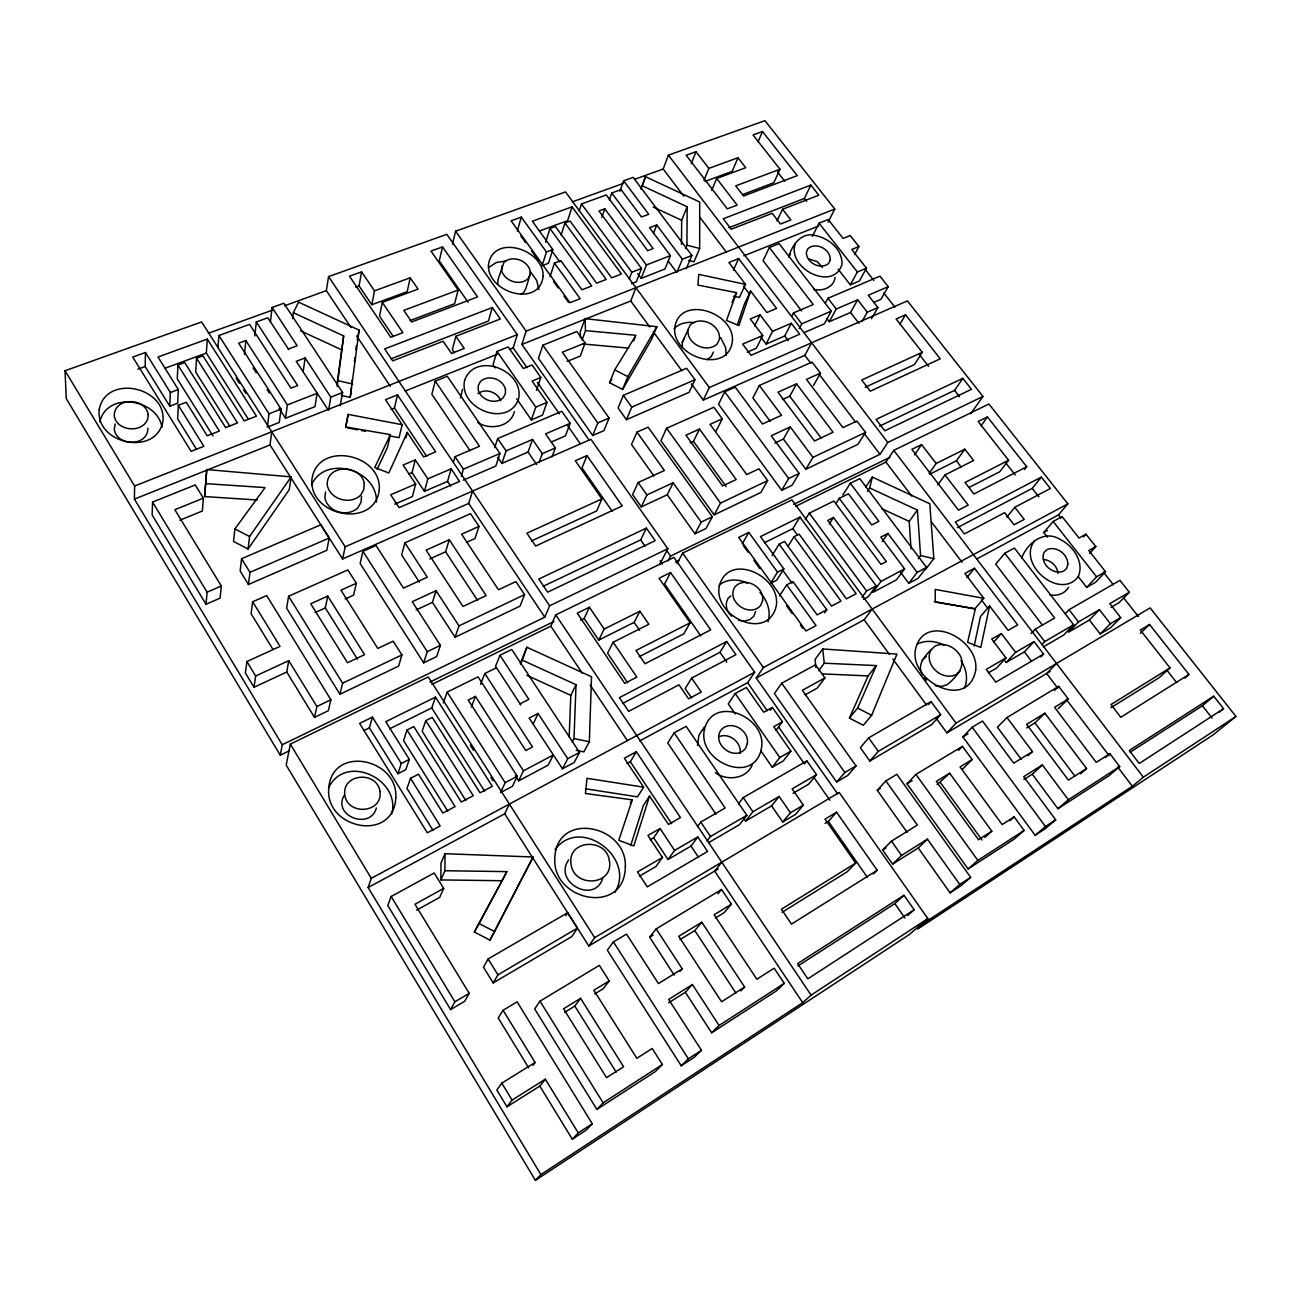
<?xml version="1.0" encoding="UTF-8"?>
<svg xmlns="http://www.w3.org/2000/svg" width="1301" height="1301" viewBox="0 0 1301 1301"><rect width="100%" height="100%" fill="white"/><g stroke="black" fill="none" stroke-linecap="round" stroke-linejoin="round"><path stroke-width="1.5" d="M688.603 260.411L694.002 261.777L699.678 248.442L699.694 202.013L645.507 176.692L642.157 185.734L687.156 206.745L686.944 245.222L685.562 248.572M444.909 870.743L445.007 853.7L533.101 857.001L490.022 940.135L474.361 932.053L506.886 871.621L444.909 870.743L440.876 879.931L502.137 880.728L506.886 871.621M440.876 879.931L440.99 863.051L445.007 853.7M681.496 244.49L681.675 220.308L687.156 206.745M289.391 750.758L280.268 755.214L282.236 744.757L134.41 499.096L134.605 486.021L65.05 370.736L201.622 321.949L345.172 546.794L342.586 558.991L468.702 503.422L472.588 491.079M145.159 366.524L145.452 352.506L132.751 357.076L191.101 451.301L203.85 446.308L178.318 405.294L186.271 402.269L207.217 435.786L219.381 431.054L177.928 364.996L184.661 362.524L225.626 427.59L237.53 422.955L196.549 358.165L202.94 355.807L244.23 420.922L256.427 416.174L207.314 339.106L157.99 356.994L178.318 389.536L177.652 403.229L169.781 406.188L145.159 366.524L137.971 369.142M520.953 294.254L523.653 292.546L525.799 288.627L529.979 275.031L530.092 270.478C527.035 260.119 512.464 255.045 504.04 262.184L497.941 279.813L497.763 284.35M152.559 502.072L152.152 514.985L206.03 604.282L220.097 598.135L221.316 586.035L174.871 509.732L203.363 498.137L195.231 484.931L152.559 502.072L207.087 592.199L206.03 604.282M697.515 745.457L698.913 735.26L704.41 726.934M576.278 750.352L583.873 751.88L589.353 741.716L591.532 676.78L526.84 647.231L520.254 663.803M501.828 266.087L501.666 270.641C504.674 281.097 519.392 286.204 527.816 278.951L529.979 275.031M572.212 741.993L573.985 738.594L576.05 684.7L522.303 660.176L526.84 647.231M569.155 736.935L570.814 695.368L576.05 684.7M169.781 406.188L170.366 392.512L145.452 352.506M726.251 355.352L725.551 347.367L720.705 337.675M177.928 364.996L177.261 378.851L212.99 435.965M178.318 405.294L177.635 418.857L196.565 449.365M196.549 358.165L195.687 372.021L229.805 426.143M248.426 419.329L206.339 353.075L207.314 339.106M203.363 498.137L202.387 510.984L179.847 520.221M204.615 496.575L205.623 483.63L265.062 487.599L234.896 528.938L233.546 541.476L248.068 548.989L289.229 489.713L291.164 476.882L206.761 469.547L204.615 496.575L257.322 500.007M205.753 482.59L206.761 469.547M217.966 347.481L218.91 335.512L249.597 324.372L290.92 388.153L297.653 385.551L256.313 321.949L267.811 317.769L288.757 349.562M361.548 496.218L361.011 502.349L357.889 507.764C347.643 517.717 327.803 512.139 324.908 497.974L325.494 491.892M244.458 354.409L245.856 340.537L238.652 343.188L281.065 409.099L279.26 422.435L267.356 427.118L269.014 413.799L218.91 335.512M254.817 335.902L256.313 321.949M391.764 813.922C400.968 779.348 346.277 753.246 329.039 786.959M460.456 397.878L462.505 389.406M241.579 558.714L240.148 571.009L248.442 584.491L326.795 550.323L329.202 538.045L320.794 524.823L241.579 558.714L249.971 572.326L248.442 584.491M270.445 321.51L272.088 307.491L283.846 303.247L342.602 392.512L340.163 405.814M341.187 395.358L350.229 397.456L351.4 387.503M351.872 383.535L352.343 379.55M354.457 361.662L354.913 357.694M355.856 349.741L356.328 345.773M350.229 397.456L359.125 330.096L298.547 302.141L293.343 312.728L292.546 318.696M248.068 548.989L249.581 536.532L291.164 476.882M336.959 384.429L343.659 335.918L293.343 312.728M337.122 386.446L343.659 335.918M342.586 558.991L270.023 444.958L271.746 431.769M286.757 672.015L254.004 687.27L255.646 676L288.773 660.664L286.757 672.015L314.484 717.388L328.356 710.704L330.893 699.759L266.672 595.582L252.67 601.761L251.093 613.682L272.917 649.378M252.67 601.761L280.04 646.386L246.914 661.542L245.369 672.975L254.004 687.27M287.375 404.904L317.119 393.309L314.956 406.676L285.504 418.255L287.375 404.904L245.856 340.537M303.133 371.566L305.15 357.954L296.238 361.32L328.502 410.433L330.828 397.13L305.15 357.954M147.859 428.224C147.94 446.894 116.748 446.715 114.277 429.297L115.138 423.996M351.042 327.576L326.356 290.66L328.568 276.593L446.828 234.326L517.326 334.617L513.196 347.904L509.472 349.384M288.611 596.248L286.627 608.136L339.935 694.262L398.61 666.128L401.911 654.923L393.178 641.198L377.81 648.435L340.976 590.166L356.344 583.255L347.855 569.919L288.611 596.248L342.602 683.188L339.935 694.262M371.81 304.743L359.06 285.895L361.597 271.876L349.481 276.219L390.772 337.301L402.903 332.682L382.299 302.352L418.028 289.115L410.222 277.78L374.493 290.855L371.81 304.743L407.197 291.652L410.222 277.78M357.287 339.87L359.125 330.096M345.659 427.557L348.18 414.417L402.155 424.711L399.065 437.673L389.178 435.802M594.671 937.647L428.257 676.959L290.334 744.123L286.187 765.086L535.394 1180.332L909.236 934.606L927.841 918.571L839.21 792.488L594.671 937.647L588.816 945.99L504.707 813.792L509.39 804.067M382.299 302.352L379.534 316.143L393.113 336.211M348.18 414.417L345.643 426.923L390.381 434.648L387.405 447.577L377.062 469.352M357.401 659.135L325.315 607.941L327.738 596.118L310.695 603.778L347.497 662.729L364.556 654.679L327.738 596.118M983.816 598.33L964.935 573.448L974.498 568.261L1017.658 624.919L1008.129 630.367L989.606 605.957L980.791 647.491L967.619 642.336L975.36 608.705L935.256 602.119L935.224 589.402L983.816 598.33L974.791 608.949L934.362 601.582M974.173 645.979L980.499 616.528L989.606 605.957M314.484 717.388L316.875 706.492L288.773 660.664M426.663 456.309L394.463 408.042L397.488 394.87L385.47 399.667L402.155 424.711M466.392 542.371L475.011 538.484L479.012 526.401L470.523 513.684L404.904 542.81L427.297 577.205L403.473 588.101L376.038 545.526L362.914 551.315L360.117 563.447L423.671 662.843L436.664 656.582L440.389 645.361L412.238 601.696L436.063 590.687L458.977 625.879L455.074 637.23L432.452 602.363L436.063 590.687M356.344 583.255L353.612 595.142L345.155 598.964M99.803 421.703C107.17 391.097 157.047 398.513 162.007 427.167M410.091 320.566L454.618 303.702L458.131 290.009L430.989 251.077L442.551 246.914L439.25 260.883L468.116 302.271M767.98 621.732C771.33 611.437 767.135 600.021 759.947 592.362M867.491 491.29L869.686 487.973L872.32 477.109L929.776 503.731L933.842 558.617L925.369 569.594M452.455 244.149L455.61 231.188L565.512 191.93L709.321 387.535L703.288 400.074L691.384 383.828M405.928 437.933L407.278 432.404L423.654 456.976L435.672 451.919L397.488 394.87M835.079 277.292C834.039 287.375 822.476 291.603 813.662 289.375M463.254 480.134L495.827 466.034L499.958 453.48L447.284 376.282L435.233 381.095L431.851 394.268L469.986 450.634M424.435 491.355L427.85 478.833L451.154 468.864L447.511 481.419L424.435 491.355L412.027 472.605L415.279 459.904L403.115 465.026L415.686 484.037L412.384 496.559L394.723 504.17M455.838 336.309L464.229 348.457L451.512 353.465L443.137 341.252L392.723 360.849L384.689 348.912L492.315 307.54L500.348 319.005L455.838 336.309L452.309 349.725L454.374 352.734M404.904 542.81L401.667 554.909L419.361 582.181M795.204 243.986C786.894 268.461 833.486 292.172 841.991 264.379C842.528 249.727 829.274 238.571 815.938 235.66C801.562 231.334 792.016 244.913 788.731 257.11L790.504 254.037M369.386 727.828L372.428 717.111L359.596 723.405L427.33 832.77L440.161 825.94L410.514 778.307L418.548 774.176L442.844 813.076L455.09 806.587L407.018 730.007L413.816 726.609L461.286 802.034L473.271 795.692L425.785 720.624L432.225 717.404L480.053 792.829L492.315 786.341L435.477 697.141L385.763 721.681L409.311 759.394L405.814 769.688L397.878 773.737L369.386 727.828L363.955 730.511M492.315 307.54L488.444 321.038L391.194 358.783M517.294 231.058L521.311 217.137L511.098 220.812L569.968 302.71L580.181 298.71L554.47 263.078L560.861 260.655L581.937 289.798L591.711 285.992L549.965 228.504L555.397 226.504L596.606 283.163L606.168 279.439L564.959 222.991L570.114 221.105L611.616 277.845L621.423 274.023L572.082 206.826L532.337 221.235L552.844 249.581L548.485 263.257L542.159 265.648L546.453 251.971L552.844 249.581M453.431 462.083L455.008 456.684L479.5 446.276L435.233 381.095M536.419 390.43L540.842 377.453L532.06 364.947L523.311 368.508L508.219 346.944L496.998 351.416L493.03 364.638L495.291 367.89M461.253 476.329L463.416 469.173L499.958 453.48M429.704 558.958L445.592 551.787L449.284 539.736L486.151 595.565L462.961 606.477L426.11 550.144L449.284 539.736M545.672 242.311L549.965 228.504M630.692 845.601L643.312 805.644L649.541 796.049L668.47 824.46L680.439 817.613L636.352 751.734L624.35 758.239L643.621 787.17L637.49 796.862L585.531 788.78M649.541 796.049L633.815 845.943L618.804 840.283L632.27 799.855L585.434 793.48L587.044 778.307L643.621 787.17M589.272 440.323L521.896 344.423L526.124 331.137L834.787 209.022L764.923 120.668L668.389 155.161L663.185 169.016L634.823 179.262M935.094 685.627L941.55 686.44L947.177 684.7C956.398 677.122 967.928 664.827 958.349 652.939C952.999 646.158 943.241 642.141 935.045 646.093C927.369 653.2 915.725 663.494 922.458 674.796M423.671 662.843L427.248 651.655L440.389 645.361M561.089 235.074L564.959 222.991M572.082 206.826L567.626 220.682L539.476 230.993M494.754 447.609L497.665 438.551L561.804 411.311L570.196 423.297L565.415 435.916L551.478 441.95M550.079 276.69L554.47 263.078M407.018 730.007L403.586 740.562L447.788 811.206M579.221 210.876L581.498 203.948L606.299 194.955L647.719 250.67L653.151 248.572L611.73 192.987L621.049 189.604L641.507 216.991L648.727 214.291L623.618 180.806L633.164 177.375L691.888 255.468L686.278 268.787M397.878 773.737L401.293 763.476L409.311 759.394M497.73 457.318L501.893 463.416L506.073 450.845L532.516 439.478L542.289 453.642L539.037 462.538M930.931 649.882C923.303 664.388 942.054 681.61 956.186 674.568L960.268 670.698M542.842 345.204L538.435 358.36L592.736 435.51L603.94 430.615L609.096 418.044L562.341 352.197L585.092 342.96L576.896 331.511L542.842 345.204L597.793 422.939L592.736 435.51M737.309 324.99L744.416 304.06L750.612 291.066L766.891 312.516L776.583 308.435L738.643 258.606L728.918 262.493L745.522 284.366L739.391 297.409L733.601 296.189M750.612 291.066L738.952 325.478L726.495 320.485L736.512 292.66L697.873 285.082L698.783 274.397L745.522 284.366M535.394 1180.332L540.891 1174.592L368.134 887.51L371.289 878.305L754.661 672.21L673.918 557.365L555.738 614.901L550.827 626.171L431.851 684.424M425.785 720.624L422.142 731.227L465.807 800.489M389.601 728.869L431.753 707.939L435.477 697.141M516.692 398.773L531.345 419.898L535.768 407.099L546.989 402.383L532.076 381.063L540.842 377.453M601.81 217.413L604.786 208.811L646.418 264.981L641.182 278.365L637.653 273.584M609.34 199.899L611.73 192.987M410.514 778.307L406.985 788.422L433.119 830.51M501.893 463.416L528.076 452.065L532.516 439.478M619.975 191.198L623.618 180.806M546.989 402.383L542.468 415.182L531.345 419.898M443.332 702.93L447.17 692.099L478.036 676.862L525.783 750.514L532.532 746.985L484.785 673.511L496.331 667.82M514.383 411.555C510.594 427.248 489.631 430.436 477.581 422.402M582.084 340.033L585.499 330.633L635.913 335.3L614.722 369.874L609.6 382.722L622.577 389.438L651.411 339.724L656.842 326.714L585.027 318.631L580.262 331.853L580.49 337.821M640.905 189.182L645.507 176.692M585.092 342.96L580.295 356.035L567.138 361.434M552.014 456.862L555.348 447.951L545.574 433.867L570.196 423.297M391.178 896.487L387.779 905.48L450.601 1009.609L464.75 1001.25L469.206 993.346L414.986 904.244L443.69 888.388L434.209 872.987L391.178 896.487L454.878 1001.77L450.601 1009.609M629.245 278.934L631.814 272.234L641.507 268.461L598.98 210.941L604.786 208.811M653.444 233.448L656.729 224.975L682.375 259.192L676.845 272.511L668.389 261.192M471.271 707.142L475.434 696.409L523.441 770.826L518.644 780.828L515.407 775.819M641.507 268.461L636.303 281.829L631.505 283.716M480.541 684.44L484.785 673.511M521.896 344.423L630.741 300.986L635.913 287.7M691.238 163.763L696.002 151.697L708.866 168.382L703.971 180.367M755.621 611.568L753.734 616.332L749.815 619.634L744.562 621.097L738.708 620.333M562.471 768.777L567.74 758.711L538.094 713.468L529.149 718.071L562.471 768.777L574.148 762.516L579.53 752.433L511.765 649.475L499.958 655.265L495.567 666.307L520.807 704.963M479.012 526.401L461.611 534.207L498.462 589.76L515.879 581.58L524.596 594.638L520.042 606.12L455.074 637.23M586.995 455.578L575.318 460.749L601.891 498.901L526.921 533.199L535.622 546.046L622.252 505.959L586.995 455.578L582.002 467.953L612.186 511.244M633.668 340.878L635.164 337.154M656.729 224.975L649.524 227.691L670.405 255.63L664.974 268.998L641.182 278.365M1021.513 558.389C1027.205 542.94 1044.508 529.165 1060.591 539.671C1073.471 546.176 1084.497 562.276 1078.22 576.733C1059.681 600.851 1016.357 563.707 1034.767 540.565M622.577 389.438L627.83 376.656L656.842 326.714M623.342 395.325L618.105 408.01L626.415 419.67L689.107 392.333L694.994 379.713L686.603 368.264L623.342 395.325L631.766 407.083L626.415 419.67M818.736 670.649L824.249 663.201L876.305 665.592L868.076 675.918L849.439 718.103L863.311 725.275L871.621 715.339L896.974 654.078L822.736 648.955L815.06 659.493L815.906 667.576M711.68 190.401L716.64 178.481L745.733 167.699L737.976 157.73L708.866 168.382M602.656 878.419C594.378 904.764 552.73 881.85 568.667 859.912M520.758 663.835L522.303 660.176M737.976 157.73L732.17 171.39L705.093 181.408M282.236 744.757L544.794 617.178L549.64 605.827L667.836 548.713L590.93 439.315L345.172 546.794M964.22 688.44C968.611 679.496 966.204 668.551 960.967 660.485M601.891 498.901L596.687 510.935L531.475 540.972M758.06 141.825L762.516 131.531L797.269 175.619L743.57 195.996L735.732 185.848L779.998 169.244L753.051 134.946L762.516 131.531M694.978 533.784L701.206 522.108L673.137 482.769L667.267 494.77L694.978 533.784L705.988 528.482L712.314 516.773L648.109 427.183L636.986 432.095L631.538 444.519L653.915 475.987M849.439 718.103L857.603 708.069L876.305 665.592M682.391 347.562L682.293 342.374L690.197 324.941C700.54 315.118 721.128 324.941 719.388 339.301L717.258 343.871C706.947 353.921 686.212 343.773 688.018 329.446M311.459 485.11C324.86 454.065 378.006 469.645 376.396 502.153M443.69 888.388L439.657 897.397L416.596 910.18M407.278 432.404L388.82 472.995L374.737 467.514L390.381 434.648M733.374 270.153L738.643 258.606M779.998 169.244L773.819 182.742L742.692 194.548M636.986 432.095L664.388 470.507L638.14 482.525L632.611 494.591L641.263 506.886L667.267 494.77M666.616 428.257L660.892 440.632L714.135 514.871L760.874 492.461L767.639 480.638L758.971 468.799L746.725 474.572L710.053 424.305L722.299 418.792L713.842 407.262L666.616 428.257L720.51 503.097L714.135 514.871M517.245 776.258L505.162 782.682L500.543 792.602L512.513 786.243L517.245 776.258L468.197 700.019L475.434 696.409M533.215 723.958L538.094 713.468M713.371 352.099L711.24 356.653L707.012 359.694M584.133 618.512L589.386 607.242L604.201 629.034L598.753 640.108L584.133 618.512L580.701 620.187M731.959 302.417L736.512 292.66M641.263 506.886L646.906 494.917L673.137 482.769M777.039 220.942L782.535 209.282L818.817 195.183L810.848 185.084L723.258 218.763L731.26 229.22L772.192 213.299L780.519 224.016L790.862 219.95L782.535 209.282M804.213 332.552L824.362 323.819L831.29 311.134L779.12 243.612L769.346 247.515L763.085 260.688L801.644 310.988M752.238 764.825C746.595 779.12 726.836 781.218 715.404 772.729M682.293 342.374L684.456 337.886M728.788 227.773L804.392 198.451L810.848 185.084M543.151 586.312L640.677 539.882L646.369 528.125L655.184 540.696L547.64 592.166L538.809 579.043L646.369 528.125M690.099 442.877L693.466 441.348L699.499 429.054L736.187 479.532L722.64 485.923L685.92 435.152L699.499 429.054M754.531 326.079L760.077 314.842L772.55 331.316L766.078 344.049L760.467 336.601M813.467 385.503L820.459 373.127L812.052 362.068L759.329 385.47L781.559 415.279L762.516 423.996L735.228 387.145L724.706 391.78L718.526 404.269L781.706 490.282L792.098 485.273L799.139 473.45L771.217 435.754L790.26 426.939L812.962 457.383L805.839 469.271L783.413 439.071L790.26 426.939M376.363 807.937C370.411 830.428 332.568 816.215 343.984 795.675M812.426 236.31L819.045 223.154L828.2 219.511L843.113 238.441L850.236 235.546L858.904 246.523L854.529 254.622M760.077 314.842L750.27 318.973L762.76 335.512L756.353 348.229L747.278 352.148M716.087 431.119L722.299 418.792M604.201 629.034L639.897 611.242L648.841 624.252L613.161 642.239L607.6 653.2L627.635 682.797M828.07 222.211L834.787 209.022M659.688 564.553L667.836 548.713M490.022 940.135L533.101 857.001M791.789 316.11L793.447 312.923L813.239 304.515L769.346 247.515M598.753 640.108L634.107 622.382L639.897 611.242M766.078 344.049L784.714 336L791.333 323.282L799.692 334.243L751.019 355.303L742.643 344.114L762.76 335.512M668.047 560.91L670.584 556.064L880.013 454.293L887.77 442.47L982.971 396.463L907.415 300.889L709.321 387.535M759.329 385.47L752.856 397.911L770.192 421.264M614.788 892.535C636.514 858.042 580.148 815.467 555.055 849.602M799.253 328.568L801.774 323.819L831.29 311.134M670.584 572.57L659.038 578.229L690.132 622.821L635.961 650.484L645.02 663.754L710.688 629.863L670.584 572.57L664.551 583.954L700.767 635.864M677.105 563.609L682.683 553.104L791.935 499.909L956.04 723.128L946.9 732.87L936.102 718.119M825.354 303.052L827.94 298.271L879.964 276.17L888.241 286.659L880.891 299.344L873.687 302.466M474.361 932.053L502.137 880.728M703.288 400.074L804.799 355.352L811.645 342.781M826.932 318.647L829.274 321.705L836.25 309.004L857.668 299.799L867.312 312.175L861.88 321.623M838.104 269.177L850.317 284.821L857.375 271.99L866.499 268.169L851.781 249.467L858.904 246.523M782.373 399.553L789.756 396.22L796.57 383.844L833.063 432.257L814.491 440.99L777.965 392.203L796.57 383.844M866.499 268.169L859.376 281L850.317 284.821M829.274 321.705L850.529 312.5L857.668 299.799M488.135 958.951L483.5 967.196L493.16 982.922L571.773 936.606L577.416 928.15L567.626 912.765L488.135 958.951L497.941 974.839L493.16 982.922M690.132 622.821L683.822 633.798L639.1 656.745M871.507 318.599L877.899 307.556L868.255 295.246L888.241 286.659M742.139 543.948L748.839 532.434L777.526 572.18L770.468 583.368L776.762 580.148L783.869 568.944L760.483 536.614L799.92 517.131L856.156 593.711L846.447 598.85L799.123 534.158L794.017 536.711L787.902 546.485M781.706 490.282L788.666 478.475L799.139 473.45M626.952 763.589L630.351 761.736L636.352 751.734M899.902 324.177L905.577 314.793L940.249 358.816L870.304 391.178L861.717 380.006L922.263 352.311L896.096 318.989L905.577 314.793M609.6 382.722L611.698 379.29M691.628 678.097L701.255 692.067L688.603 698.832L678.959 684.798L628.659 711.371L619.406 697.629L726.69 641.539L735.911 654.679L691.628 678.097L685.188 688.636L691.53 697.856M772.127 555.527L779.136 544.143L784.519 541.46L831.55 606.103L841.015 601.078L794.017 536.711M764.337 542.793L792.781 528.661L799.92 517.131M622.529 703.467L719.973 652.305L726.69 641.539M805.173 519.766L809.303 513.163L833.876 501.031L881.005 564.423L886.371 561.609L839.259 498.364L848.463 493.827L871.735 524.953L878.858 521.327L850.35 483.273L859.782 478.654L926.523 567.399L918.099 578.343L908.781 583.32L900.39 572.066M708.687 842.641L739.553 824.59L746.839 815.304L686.131 726.332L674.129 732.853L667.755 742.969L715.875 814.084M630.253 803.042L632.27 799.855M820.459 373.127L806.457 379.404L842.934 427.606L856.887 421.036L865.507 432.371L857.977 444.291L805.839 469.271M572.294 1139.188L578.262 1132.911L545.33 1079.196L539.834 1086.091L572.294 1139.188L586.182 1130.13L592.297 1123.771L517.131 1001.835L503.08 1010.259L498.185 1017.951L528.694 1067.861M922.263 352.311L914.457 364.573L865.279 387.226M565.805 915.644L567.626 912.765M836.055 503.324L839.259 498.364M842.82 494.933L850.35 483.273M779.51 595.939L786.682 584.865L793.025 581.612L817.109 614.885L826.769 609.762L779.136 544.143M829.257 524.043L833.518 517.505L880.923 581.466L872.857 592.394L896.373 579.888L904.602 568.911L880.842 537.118L887.965 533.459L917.156 572.407L908.781 583.32M865.702 487.094L872.32 477.109M795.724 506.268L885.948 462.099L893.771 450.341L988.939 404.009L1067.861 503.845L1058.412 514.936L976.986 558.877M776.063 730.398L782.438 721.795L772.355 707.435L763.671 712.232L746.351 687.481L735.195 693.514L728.284 703.857L735.228 713.859M639.653 740.952L747.603 682.683L754.661 672.21M837.551 793.756L756.255 678.016L763.394 667.527L1067.861 503.845M879.492 426.159L954.609 390.381L962.821 378.347L971.473 389.308L884.794 430.794L876.093 419.41L962.821 378.347M539.996 1001.168L534.678 1008.909L596.899 1109.428L655.525 1071.455L662.372 1064.494L652.191 1048.476L636.84 1058.298L593.858 990.272L609.226 980.905L599.338 965.358L539.996 1001.168L603.111 1102.841L596.899 1109.428M914.554 454.878L921.596 444.6L936.151 463.498L929.093 473.45M653.671 837.811L660.062 828.526L674.601 850.415L668.015 859.489L653.671 837.811L650.24 839.779M824.606 612.852L826.769 609.762M970.725 413.734L982.971 396.463M882.257 541.492L887.965 533.459M781.738 683.22L774.388 693.563L836.641 781.999L847.732 775.461L856.009 765.915L802.359 690.327L824.899 677.886L815.516 664.778L781.738 683.22L844.837 772.485L836.641 781.999M660.062 828.526L647.931 835.453L662.469 857.457L655.997 866.482L639.539 876.077M503.08 1010.259L535.085 1062.478L501.828 1083.148L496.852 1090.043L506.951 1106.793L539.834 1086.091M770.273 710.346L772.355 707.435M911.042 548.924L909.204 521.408L917.4 510.073L869.686 487.973M937.81 484.801L944.965 474.946L973.62 460.489L964.838 449.203L936.151 463.498M981.052 425.752L987.459 416.922L1026.717 466.734L1024.472 469.58M929.711 474.215L956.398 460.83L964.838 449.203M1068.446 587.336C1064.885 593.906 1056.77 596.183 1049.761 594.964M862.075 597.192L866.612 590.963L876.191 585.889L827.761 520.384L833.518 517.505M697.369 826.704L700.784 822.069L725.161 808.002L674.129 732.853M715.517 917.937L724.088 912.7L731.406 904.211L721.567 889.477L656.192 928.865L682.212 968.838L658.452 983.589L626.529 934.069L613.405 941.924L607.339 950.202L681.236 1065.795L694.197 1057.355L701.467 1050.297L668.665 999.412L692.408 984.515L719.079 1025.481L711.647 1032.783L685.367 992.273L692.408 984.515M876.191 585.889L868.174 596.801L863.425 599.322M668.015 859.489L691.01 846.089L697.824 836.917L707.565 851.472L647.296 886.875L637.523 871.946L662.469 857.457M564.683 1012.292L574.814 1006.096L580.604 998.355L623.602 1066.755L606.542 1077.667L563.528 1008.779L580.604 998.355M756.255 678.016L864.124 619.796L872.174 609.047M532.955 1065.324L535.085 1062.478M824.899 677.886L817.126 688.196L805.108 694.864M918.197 558.731L920.571 555.576L917.4 510.073M707.028 841.08L710.492 836.494L746.839 815.304M506.951 1106.793L512.057 1100.093L545.33 1079.196M738.415 803.888L743.213 797.594L806.864 760.89L816.524 774.664L808.62 784.21L793.073 793.301M760.678 750.579L772.257 767.265L779.754 757.524L790.894 751.165L773.753 726.657L782.438 721.795M987.459 416.922L978.141 421.491L1008.6 460.261L999.77 471.726L969.131 487.436M609.226 980.905L603.127 988.793L594.687 993.948M790.894 751.165L783.283 760.939L772.257 767.265M674.243 975.116L649.654 937.208L656.192 928.865M743.44 817.955L745.571 821.077L752.905 811.759L779.169 796.456L790.439 812.767L782.698 822.004L771.591 805.856L779.169 796.456M721.795 862.189L714.672 871.085L802.717 1002.664L540.891 1174.592M804.652 763.654L806.864 760.89M1006.876 517.066L1014.78 507.309L1050.379 488.477L1041.369 477.077L955.276 522.075L964.35 533.947L1004.616 512.675L1014.048 524.823L1024.196 519.392L1014.78 507.309M957.406 527.653L1032.213 488.379L1041.369 477.077M966.903 577.563L974.498 568.261M717.973 893.803L721.567 889.477M1043.467 646.873L1063.746 635.002L1073.65 624.724L1014.39 548.046L1004.795 553.267L995.704 564.162L1042.475 625.163M680.098 939.55L694.799 930.589L701.824 922.23L744.627 987.052L740.806 990.874M816.524 774.664L792.13 788.894L803.384 805.108L795.529 814.41L782.698 822.004M1047.435 537.167L1043.76 532.467L1053.159 521.457L1062.12 516.611L1079.017 538.061L1085.993 534.191L1095.816 546.631L1089.669 553.364M868.661 737.878L860.319 747.652L869.849 761.004L931.711 724.559L940.688 714.721L931.077 701.629L868.661 737.878L878.321 751.376L869.849 761.004M679.919 971.489L682.212 968.838M928.556 704.459L931.077 701.629M825.094 823.354L828.379 821.386L836.576 812.198L877.216 870.255L873.459 873.947M1083.57 536.906L1085.993 534.191M993.427 642.418L1001.396 633.554L1015.609 652.321L1006.128 662.502L1003.787 659.412M907.171 832.396L877.248 790.276L885.867 780.893L896.844 774.323L970.66 877.329L960.935 885.77L950.104 892.828L918.246 847.976L927.434 839.161L959.748 884.436L950.104 892.828M1001.396 633.554L991.752 639.051L1005.982 657.916L996.582 668.08L988.402 672.828M1031.14 633.62L1035.238 629.196L1054.656 618.008L1004.795 553.267M1006.128 662.502L1024.424 651.85L1034.035 641.621L1043.565 654.11L1040.784 656.989M1078.074 576.392L1086.66 587.369L1096.597 576.815L1105.525 571.724L1088.839 550.534L1095.816 546.631M1065.373 613.6L1069.048 609.714L1119.95 580.36L1129.333 592.264L1119.071 602.656L1110.989 607.388M1105.525 571.724L1095.523 582.311L1086.66 587.369M972.123 759.556L960.073 766.923L1002.144 824.574L1014.162 816.898L1024.115 830.477L1013.999 839.243L968.09 868.97L907.008 783.804L915.92 774.404L962.431 746.351L972.123 759.556L962.724 768.989M1041.955 644.515L1044.719 641.604L1073.65 624.724M1042.377 764.939L1032.295 774.209L1057.941 808.734L1068.349 799.773L1042.377 764.939L1023.692 776.648L1055.696 819.858L1045.321 828.656L1035.141 835.291L962.87 736.903L972.172 727.21L982.499 721.03L1013.723 763.183L1032.425 751.588L1006.99 717.518L1058.689 686.359L1068.284 698.979L1058.185 708.72M1099.443 609.681L1078.496 621.911L1068.56 632.188L1089.376 620.024L1099.443 609.681L1110.403 623.732L1120.746 617.633L1109.802 603.648L1129.333 592.264M958.463 750.433L962.431 746.351M836.576 812.198L825.013 819.142L855.651 863.116L847.13 871.833L782.096 912.277M1056.526 663.477L1046.638 673.511L1057.664 688.001M937.143 784.633L949.681 773.249L991.801 831.193L984.808 837.486M1006.99 717.518L997.395 727.21L1021.285 759.377M918.246 847.976L892.6 864.124L882.647 849.992L891.478 841.129L917.368 825.045L885.867 780.893M1089.376 620.024L1100.191 633.961L1110.403 623.732M1120.746 617.633L1110.469 627.863L1100.191 633.961M1054.412 690.587L1058.689 686.359M681.236 1065.795L688.375 1058.819L701.467 1050.297M1026.717 727.926L1034.946 722.901L1044.882 713.224L1086.563 768.533L1080.578 773.786M892.6 864.124L901.56 855.408L927.434 839.161M1140.327 633.359L1149.564 624.48L1188.951 674.471L1184.804 678.114M674.129 328.633C679.252 323.168 687.383 321.64 694.571 322.632M731.406 904.211L714.086 914.749L756.857 979.23L774.144 968.188L784.275 983.361L776.209 991.02L711.647 1032.783M1028.164 755.621L1032.425 751.588M922.23 660.241L926.312 656.452M797.936 965.96L894.844 903.626L903.951 895.267L914.131 909.757L907.513 915.628M1149.564 624.48L1140.31 630.026L1170.038 667.885L1159.158 677.691L1110.843 707.744M802.717 1002.664L811.092 995.151L927.841 918.571M1009.885 820.703L1014.162 816.898M968.09 868.97L977.848 860.4L1024.115 830.477M1105.297 757.621L1109.867 753.653L1119.706 766.582L1108.924 775.738L1057.941 808.734M1035.141 835.291L1045.435 826.525L1055.696 819.858M488.948 267.323L496.331 262.509L506.089 260.948M1130.227 752.189L1202.4 705.76L1213.735 696.23L1223.574 708.687L1219.265 712.216M730.886 595.891L728.251 598.07C724.511 603.973 726.43 611.974 731.78 616.219M1235.95 716.461L1212.971 734.967L917.725 929.028L926.995 921.059L1132.325 786.227L1143.351 777.201L1235.95 716.461L1150.133 607.909L956.04 723.128M477.987 393.618C485.322 387.877 497.73 392.056 500.722 400.708M719.209 585.076C727.129 578.571 738.643 578.815 747.457 583.271M914.131 909.757L807.84 978.824L797.594 963.602L903.951 895.267M1223.574 708.687L1139.237 763.492L1129.284 750.482L1213.735 696.23M578.262 1132.911L592.297 1123.771M959.748 884.436L970.66 877.329M719.079 1025.481L784.275 983.361M1068.349 799.773L1119.706 766.582M603.111 1102.841L662.372 1064.494M744.627 987.052L721.567 1001.77L678.732 936.297L701.824 922.23M1086.563 768.533L1068.414 780.128L1026.635 724.348L1044.882 713.224M1109.867 753.653L1096.223 762.37L1054.574 707.321L1068.284 698.979M991.801 831.193L978.482 839.714L936.313 781.397L949.681 773.249M668.584 1002.827L685.367 992.273M1023.871 779.51L1032.295 774.209M877.216 870.255L791.48 924.1L781.413 909.22L855.651 863.116M1188.951 674.471L1120.763 717.29L1110.989 704.557L1170.038 667.885M882.647 849.992L886.062 847.862M649.654 937.208L653.069 935.159M907.008 783.804L912.147 780.698M962.87 736.903L967.993 733.829M877.248 790.276L880.354 788.406M588.816 945.99L718.152 869.019M946.9 732.87L1050.086 671.462M790.439 812.767L803.384 805.108M1043.565 654.11L995.785 682.163L986.223 669.397L1005.982 657.916M497.941 974.839L577.416 928.15M878.321 751.376L940.688 714.721M454.878 1001.77L469.206 993.346M844.837 772.485L856.009 765.915M745.571 821.077L771.591 805.856M674.601 850.415L697.824 836.917M1015.609 652.321L1034.035 641.621M1043.76 532.467L1047.321 530.532M368.134 887.51L504.707 813.792M567.74 758.711L579.53 752.433M917.156 572.407L926.523 567.399M518.644 780.828L548.176 765.134L553.267 755.019L523.441 770.826M880.923 581.466L904.602 568.911M1026.717 466.734L973.929 493.99L965.049 482.492L1008.6 460.261M777.526 572.18L783.869 568.944M519.912 703.922L528.856 699.369L499.958 655.265M748.839 532.434L738.692 537.411L805.953 630.969L816.069 625.586L786.682 584.865M429.867 682.114L553.917 621.504M675.577 562.065L679.203 560.292M793.675 504.365L889.965 457.301M589.386 607.242L577.27 613.178L624.74 683.383L636.84 677.105L613.161 642.239M921.596 444.6L911.855 449.365L958.495 510.155L968.204 505.113L944.965 474.946M316.875 706.492L330.893 699.759M701.206 522.108L712.314 516.773M342.602 683.188L401.911 654.923M720.51 503.097L767.639 480.638M458.977 625.879L524.596 594.638M812.962 457.383L865.507 432.371M416.125 609.958L432.452 602.363M774.827 443.072L783.413 439.071M315.2 612.511L325.315 607.941M542.289 453.642L555.348 447.951M867.312 312.175L877.899 307.556M249.971 572.326L329.202 538.045M631.766 407.083L694.994 379.713M207.087 592.199L221.316 586.035M597.793 422.939L609.096 418.044M415.686 484.037L390.69 494.738L399.114 507.618L459.578 481.435L451.154 468.864M772.55 331.316L791.333 323.282M408.579 474.068L412.027 472.605M917.107 644.19C925.629 639.702 936.037 641.019 944.396 645.231M391.064 409.408L394.463 408.042M134.41 499.096L270.023 444.958M405.261 390.983L498.299 353.839M743.814 255.842L818.703 225.951M134.605 486.021L517.326 334.617M330.828 397.13L342.602 392.512M682.375 259.192L691.888 255.468M646.418 264.981L670.405 255.63M269.014 413.799L281.065 409.099M288.237 349.075L297.148 345.741L272.088 307.491M458.131 290.009L403.814 310.386L411.701 321.949L477.581 296.937L442.551 246.914M170.366 392.512L178.318 389.536M165.064 368.199L206.339 353.075M355.628 287.147L359.06 285.895M208.339 333.284L273.047 309.914M284.48 305.784L326.356 290.66M572.473 201.785L623.488 183.343M696.002 151.697L686.147 155.242L727.292 208.859L737.147 205.103L716.64 178.481M719.388 736.561C729.65 732.496 741.7 742.66 740.188 753.458M822.476 673.885L868.076 675.918M582.718 343.968L628.659 348.131M1043.369 559.463C1050.557 559.918 1057.404 566.033 1057.973 573.334M808.506 258.834L817.548 261.794L822.395 267.648M347.627 427.931L357.531 429.802M361.483 430.566L365.435 431.314M573.985 738.594L589.353 741.716M920.571 555.576L933.842 558.617M338.146 380.705L352.766 384.104M686.944 245.222L699.678 248.442M526.84 675.317L570.814 695.368M300.694 330.909L341.252 349.595M881.964 508.805L909.204 521.408M653.151 207.005L681.675 220.308M857.603 708.069L871.621 715.339M234.896 528.938L249.581 536.532M478.849 923.434L494.705 931.63M614.722 369.874L627.83 376.656M923.954 677.74L926.41 680.179M530.418 271.665L536.679 280.431L538.874 289.538M865.214 269.405L873.865 280.431M883.769 293.001L894.925 307.166M1058.412 514.936L1060.9 518.107M1103.394 572.115L1113.396 584.816M1123.397 597.517L1138.391 616.576M804.392 198.451L806.636 201.313M1032.213 488.379L1038.881 496.868M954.609 390.381L959.487 396.61M1202.4 705.76L1212.093 718.103M819.045 223.154L857.375 271.99M1053.159 521.457L1096.597 576.815M777.429 171.846L784.796 181.229M1005.201 462.18L1015.203 474.946M918.815 353.839L928.605 366.329M1166.607 669.804L1176.641 682.602M850.529 312.5L858.888 323.25M956.398 460.83L961.358 467.222M827.94 298.271L836.25 309.004M1069.048 609.714L1078.496 621.911M793.447 312.923L801.774 323.819M1035.238 629.196L1044.719 641.604M668.389 155.161L887.77 442.47M893.771 450.341L1143.351 777.201M663.185 169.016L683.871 196.256M699.71 217.072L726.495 252.313M804.799 355.352L810.865 363.321M819.354 374.493L855.749 422.37M864.238 433.542L880.013 454.293M885.948 462.099L911.757 496.055M931.418 521.912L962.138 562.341M1066.235 699.271L1109.07 755.637M1117.64 766.907L1132.325 786.227M784.714 336L788.26 340.667M1024.424 651.85L1031.482 661.136M743.505 286.155L749.555 294.14M981.458 599.972L987.54 608.006M789.756 396.22L820.996 437.852M1034.946 722.901L1074.87 776.112M724.706 391.78L788.666 478.475M972.172 727.21L1045.435 826.525M581.498 203.948L631.814 272.234M809.303 513.163L866.612 590.963M630.741 300.986L649.768 326.974M653.346 331.836L681.887 370.834M864.124 619.796L889.315 654.208M892.909 659.135L926.507 705.012M792.781 528.661L797.513 535.118M693.466 441.348L726.218 486.59M940.46 782.6L982.011 840.007M551.559 250.459L559.82 261.875M782.698 570.163L792.114 583.173M521.311 217.137L546.453 251.971M915.92 774.404L977.848 860.4M520.839 236.001L525.588 242.588M531.491 250.833L538.598 260.704M553.543 281.504L558.178 287.944M563.951 295.978L568.57 302.417M743.326 545.591L748.042 552.161M753.946 560.373L759.849 568.586M786.471 605.632L792.276 613.698M800.391 625L802.717 628.237M638.14 482.525L646.906 494.917M891.478 841.129L901.56 855.408M455.61 231.188L526.124 331.137M682.683 553.104L763.394 667.527M665.933 549.445L670.584 556.064M513.196 347.904L527.035 367.695M537.427 382.527L559.365 413.848M567.447 425.394L580.148 443.543M747.603 682.683L767.297 710.818M778.876 727.373L804.376 763.785M813.645 777.022L829.859 800.18M660.03 560.764L662.355 564.065M719.973 652.305L726.804 662.079M640.677 539.882L645.02 546.095M894.844 903.626L904.878 917.969M828.379 821.386L867.295 877.232M496.998 351.416L535.768 407.099M735.195 693.514L779.754 757.524M528.076 452.065L536.663 464.555M634.107 622.382L639.637 630.448M497.665 438.551L506.073 450.845M743.213 797.594L752.905 811.759M361.597 271.876L374.493 290.855M455.008 456.684L463.416 469.173M700.784 822.069L710.492 836.494M328.568 276.593L549.64 605.827M555.738 614.901L811.092 995.151M356.669 335.967L390.333 386.299M468.702 503.422L544.794 617.178M550.827 626.171L582.36 673.316M590.247 685.107L627.424 740.676M447.511 481.419L450.634 486.086M691.01 846.089L698.491 857.294M630.351 761.736L671.625 823.631M415.279 459.904L427.85 478.833M445.592 551.787L477.581 600.411M694.799 930.589L735.878 993.021M253.11 367.841L256.346 372.883M267.144 389.682L269.307 393.048M279.032 408.172L285.504 418.255M362.914 551.315L427.248 651.655M613.405 941.924L688.375 1058.819M447.17 692.099L505.162 782.682M236.115 378.168L239.351 383.242M243.645 389.991L245.808 393.357M470.311 745.229L473.548 750.303M490.835 777.38L492.981 780.763M431.753 707.939L484.606 791.154M574.814 1006.096L616.137 1072.024M372.428 717.111L401.293 763.476M246.914 661.542L255.646 676M501.828 1083.148L512.057 1100.093M290.334 744.123L371.289 878.305M280.268 755.214L66.237 398.561L65.05 370.736M822.736 648.955L824.249 663.201M585.027 318.631L585.499 330.633M99.201 409.652C95.396 444.47 157.096 456.96 162.983 420.711C166.073 386.446 105.641 373.972 99.201 409.652M609.323 860.286C614.3 885.574 574.505 888.29 571.123 864.758C566.472 839.861 605.859 837.096 609.323 860.286M719.258 586.344C713.387 616.804 767.883 641.848 776.242 606.055C781.494 575.985 727.877 551.087 719.258 586.344M704.345 730.056C697.515 761.979 754.157 785.918 761.41 748.547C767.785 716.867 712.167 693.482 704.345 730.056M505.471 389.21L505.341 393.78L503.243 397.732C495.274 405.18 480.801 400.09 478.15 389.828L478.361 385.291L480.524 381.388C488.493 374.119 502.788 378.998 505.471 389.21M732.528 339.496C730.3 374.818 674.276 358.751 674.601 329.348C677.382 294.595 732.349 310.565 732.528 339.496M379.99 791.496C382.884 813.434 347.448 815.776 344.781 794.911C342.098 773.119 377.176 770.826 379.99 791.496M625.342 866.531C625.033 915.741 552.567 901.479 554.795 858.741C555.869 810.458 626.822 824.655 625.342 866.531M543.168 275.975C539.639 308.321 487.517 292.79 488.412 265.193C492.428 233.286 543.574 248.816 543.168 275.975M364.296 483.598L363.743 489.778L360.588 495.209C350.229 505.211 330.21 499.568 327.25 485.289C325.998 463.709 361.158 464.164 364.296 483.598M395.797 797.822C393.439 842.902 325.299 828.851 328.714 788.65C331.739 744.302 398.496 758.418 395.797 797.822M464.652 380.315C458.163 408.953 508.658 428.712 518.627 398.675C524.498 370.2 475.06 350.961 464.652 380.315M148.2 414.645C148.216 433.493 116.748 433.2 114.228 415.669C114.374 396.935 145.549 397.26 148.2 414.645M379.307 489.615C374.786 529.247 308.906 516.481 311.915 479.451C317.07 440.551 381.567 453.203 379.307 489.615M975.685 670.08C968.399 710.85 910.521 682.179 915.253 650.516C923.141 610.673 979.783 638.937 975.685 670.08M1067.845 564.162L1066.722 568.228L1063.811 571.025C1053.225 575.758 1039.125 563.3 1044.15 552.307L1047.094 549.575C1056.51 545.542 1067.845 554.259 1067.845 564.162M747.327 743.538L745.506 748.417C734.902 761.931 711.582 744.595 720.77 730.333C729.975 718.949 749.539 729.942 747.327 743.538M762.597 600.558L760.711 605.355C749.783 618.43 725.73 601.55 734.935 586.897C744.562 575.904 764.516 586.702 762.597 600.558M830.201 259.875L828.786 263.257C820.833 270.608 805.709 262.558 806.425 252.02L807.905 248.702C815.89 241.466 830.819 249.369 830.201 259.875"/></g></svg>
